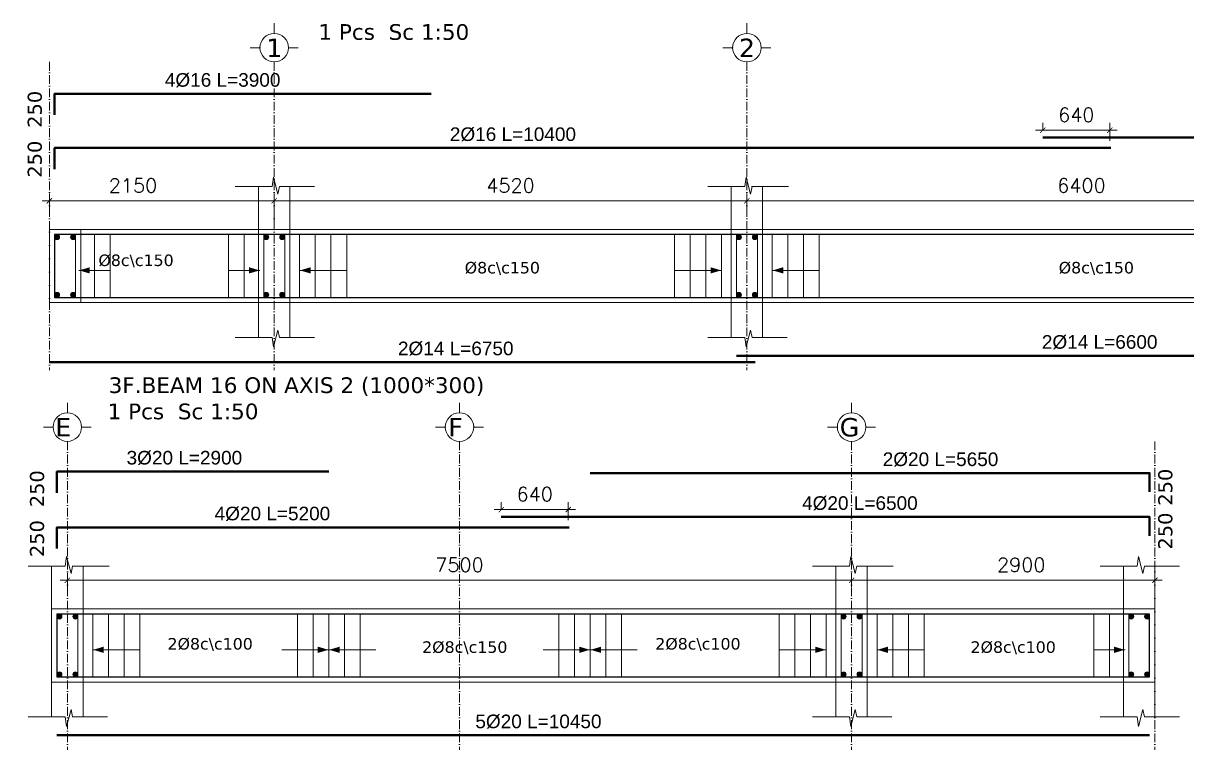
# Model space of a CAD drawing. Header units: inches. Extents: x -17020 to 43805, y -10194 to 123061.
# Drawn here: x 27649 to 28762, y 112845 to 113540 of the extents above; entities that cross this region are included whole.
import ezdxf

# ---------------------------------------------------------------- set-up
doc = ezdxf.new("R2010")
doc.units = ezdxf.units.IN
doc.header["$LTSCALE"] = 0.7
doc.header["$MEASUREMENT"] = 0
doc.linetypes.add('ACAD_ISO10W100', pattern=[18, 12, -3, 0, -3])
doc.layers.get('0').update_dxf_attribs({"lineweight": 13})
doc.layers.get('Defpoints').update_dxf_attribs({"lineweight": 5})
for name, color, linetype, lineweight in [('axis', 254, 'ACAD_ISO10W100', 9), ('BEAM FRAME', 5, 'Continuous', 18), ('COLUMN', 4, 'Continuous', 20), ('elevline', 30, 'Continuous', 20), ('FRAME 070', 5, 'Continuous', 60), ('hatch', 9, 'Continuous', 9), ('renforcment', 141, 'Continuous', 40), ('tex', 3, 'Continuous', 25), ('TEXT', 3, 'Continuous', 25), ('top rein. extension', 50, 'Continuous', 20), ('top renforcment', 7, 'Continuous', 40)]:
    doc.layers.add(name, color=color, linetype=linetype, lineweight=lineweight)
doc.styles.add('100', font='romans.shx', dxfattribs={"height": 13.5})
doc.styles.add('romanc', font='verdana.ttf', dxfattribs={"height": 250})
doc.styles.get("Standard").update_dxf_attribs({"font": 'arial.ttf', "height": 13})
doc.dimstyles.new('100', dxfattribs={"dimtxt": 13.5, "dimasz": 5, "dimexe": 7, "dimexo": 7, "dimgap": 8, "dimtad": 1, "dimdec": 0, "dimlfac": 10, "dimzin": 4, "dimdsep": 46, "dimtxsty": '100', "dimblk": 'ARCHTICK', "dimcen": 0.09, "dimdle": 7, "dimclrd": 1, "dimclre": 8, "dimclrt": 2, "dimadec": 0, "dimazin": 1, "dimtfac": 1, "dimtdec": 0, "dimtix": 1, "dimtofl": 0, "dimtmove": 0, "dimatfit": 3, "dimldrblk": 'ARCHTICK', "dimfxl": 0.18, "dimtolj": 1, "dimtzin": 0, "dimlwd": -1, "dimlwe": -1, "dimarcsym": 0})
doc.dimstyles.get("Standard").update_dxf_attribs({"dimtxt": 13, "dimasz": 5, "dimexe": 0.18, "dimexo": 0.0625, "dimgap": 6, "dimtad": 1, "dimdec": 0, "dimlfac": 10, "dimzin": 0, "dimdsep": 46, "dimtxsty": 'Standard', "dimblk": 'ARCHTICK', "dimcen": 0.09, "dimse1": 1, "dimse2": 1, "dimclrd": 1, "dimclre": 7, "dimclrt": 3, "dimadec": 0, "dimazin": 0, "dimtfac": 1, "dimtdec": 0, "dimtix": 1, "dimtofl": 0, "dimtmove": 0, "dimatfit": 3, "dimldrblk": 'ARCHTICK', "dimfxl": 1, "dimtolj": 1, "dimtzin": 0, "dimarcsym": 0})

# ---------------------------------------------------------------- blocks, each defined once
blk = doc.blocks.new('*D1068')
at = {"layer": 'Defpoints', "color": 0, "transparency": 16777216}
for p in [(27649.2, 113420.3, -218.4), (27649.2, 113420.3), (28689.2, 113420.3, -167.8)]:
    blk.add_point(p, dxfattribs=at)
at = {"layer": 'TEXT', "color": 3, "transparency": 16777216, "insert": (28117.5, 113433.3), "char_height": 13, "attachment_point": 5}
blk.add_mtext('\\A1;2%%C16 L=10400', dxfattribs=at)
blk = doc.blocks.new('_ArchTick')
at = {"color": 0, "linetype": 'ByBlock', "lineweight": 0, "const_width": 0.15}
blk.add_lwpolyline([(-0.5, -0.5), (0.5, 0.5)], dxfattribs=at)
blk = doc.blocks.new('*D1070')
at = {"layer": 'Defpoints', "color": 0, "transparency": 16777216}
for p in [(28624.2, 113430.3, -157.8), (28624.2, 113430.3), (29674.2, 113430.3, -218.5)]:
    blk.add_point(p, dxfattribs=at)
at = {"layer": 'TEXT', "color": 3, "transparency": 16777216, "insert": (29261.3, 113443.3), "char_height": 13, "attachment_point": 5}
blk.add_mtext('\\A1;2%%C16 L=10500', dxfattribs=at)
blk = doc.blocks.new('*D1081')
at = {"color": 8, "transparency": 16777216}
for p, q in [((28624.2, 113437.3), (28624.2, 113444.3)), ((28688.2, 113427.3), (28688.2, 113444.3))]:
    blk.add_line(p, q, dxfattribs=at)
at = {"color": 1, "transparency": 16777216}
blk.add_line((28695.2, 113437.3), (28617.2, 113437.3), dxfattribs=at)
at = {"layer": 'Defpoints', "color": 0, "transparency": 16777216}
for p in [(28624.2, 113437.3), (28624.2, 113430.3), (28688.2, 113420.3)]:
    blk.add_point(p, dxfattribs=at)
at = {"color": 1, "transparency": 16777216, "xscale": 5, "yscale": 5, "zscale": 5, "rotation": 180}
blk.add_blockref('_ArchTick', (28624.2, 113437.3), dxfattribs=at)
at = {"color": 1, "transparency": 16777216, "xscale": 5, "yscale": 5, "zscale": 5}
blk.add_blockref('_ArchTick', (28688.2, 113437.3), dxfattribs=at)
at = {"color": 2, "transparency": 16777216, "insert": (28656.2, 113452.1), "char_height": 13.5, "attachment_point": 5, "style": '100'}
blk.add_mtext('\\A1;640', dxfattribs=at)
blk = doc.blocks.new('*D1071')
at = {"color": 8, "transparency": 16777216}
for p, q in [((28341.2, 113360.8), (28341.2, 113376.8)), ((28981.2, 113363.2), (28981.2, 113376.8))]:
    blk.add_line(p, q, dxfattribs=at)
at = {"color": 1, "transparency": 16777216}
blk.add_line((28988.2, 113369.8), (28334.2, 113369.8), dxfattribs=at)
at = {"layer": 'Defpoints', "color": 0, "transparency": 16777216}
for p in [(28341.2, 113369.8), (28341.2, 113353.8), (28981.2, 113356.2)]:
    blk.add_point(p, dxfattribs=at)
at = {"color": 1, "transparency": 16777216, "xscale": 5, "yscale": 5, "zscale": 5, "rotation": 180}
blk.add_blockref('_ArchTick', (28341.2, 113369.8), dxfattribs=at)
at = {"color": 1, "transparency": 16777216, "xscale": 5, "yscale": 5, "zscale": 5}
blk.add_blockref('_ArchTick', (28981.2, 113369.8), dxfattribs=at)
at = {"color": 2, "transparency": 16777216, "insert": (28661.2, 113384.5), "char_height": 13.5, "attachment_point": 5, "style": '100'}
blk.add_mtext('\\A1;6400', dxfattribs=at)
blk = doc.blocks.new('*D1072')
at = {"color": 8, "transparency": 16777216}
for p, q in [((27889.2, 113348.6), (27889.2, 113376.8)), ((28341.2, 113360.8), (28341.2, 113376.8))]:
    blk.add_line(p, q, dxfattribs=at)
at = {"color": 1, "transparency": 16777216}
blk.add_line((27882.2, 113369.8), (28348.2, 113369.8), dxfattribs=at)
at = {"layer": 'Defpoints', "color": 0, "transparency": 16777216}
for p in [(28341.2, 113369.8), (28341.2, 113353.8), (27889.2, 113341.6)]:
    blk.add_point(p, dxfattribs=at)
at = {"color": 1, "transparency": 16777216, "xscale": 5, "yscale": 5, "zscale": 5, "rotation": 180}
blk.add_blockref('_ArchTick', (27889.2, 113369.8), dxfattribs=at)
at = {"color": 1, "transparency": 16777216, "xscale": 5, "yscale": 5, "zscale": 5}
blk.add_blockref('_ArchTick', (28341.2, 113369.8), dxfattribs=at)
at = {"color": 2, "transparency": 16777216, "insert": (28115.2, 113384.5), "char_height": 13.5, "attachment_point": 5, "style": '100'}
blk.add_mtext('\\A1;4520', dxfattribs=at)
blk = doc.blocks.new('*D1073')
at = {"layer": 'Defpoints', "color": 0, "transparency": 16777216}
for p in [(27649.2, 113472.2, -218.4), (27649.2, 113472.2), (28039.2, 113472.2, -209.5)]:
    blk.add_point(p, dxfattribs=at)
at = {"layer": 'TEXT', "color": 3, "transparency": 16777216, "insert": (27839.9, 113485.2), "char_height": 13, "attachment_point": 5}
blk.add_mtext('\\A1;4%%C16 L=3900', dxfattribs=at)
blk = doc.blocks.new('*D1075')
at = {"layer": 'Defpoints', "color": 0, "transparency": 16777216}
for p in [(27674.2, 113215.4, -13652.7), (28349.2, 113215.4, -37100.9), (28349.2, 113215.4)]:
    blk.add_point(p, dxfattribs=at)
at = {"layer": 'TEXT', "color": 3, "transparency": 16777216, "insert": (28062.8, 113228.4), "char_height": 13, "attachment_point": 5}
blk.add_mtext('\\A1;2%%C14 L=6750', dxfattribs=at)
blk = doc.blocks.new('*D1076')
at = {"layer": 'Defpoints', "color": 0, "transparency": 16777216}
for p in [(28331.2, 113221.6, -13652.7), (28991.2, 113221.6, -37100.9), (28991.2, 113221.6)]:
    blk.add_point(p, dxfattribs=at)
at = {"layer": 'TEXT', "color": 3, "transparency": 16777216, "insert": (28678.6, 113234.6), "char_height": 13, "attachment_point": 5}
blk.add_mtext('\\A1;2%%C14 L=6600', dxfattribs=at)
blk = doc.blocks.new('*D1078')
at = {"color": 8, "transparency": 16777216}
for p, q in [((27674.2, 113355.4), (27674.2, 113376.8)), ((27889.2, 113348.6), (27889.2, 113376.8))]:
    blk.add_line(p, q, dxfattribs=at)
at = {"color": 1, "transparency": 16777216}
blk.add_line((27896.2, 113369.8), (27667.2, 113369.8), dxfattribs=at)
at = {"layer": 'Defpoints', "color": 0, "transparency": 16777216}
for p in [(27674.2, 113369.8), (27674.2, 113348.4), (27889.2, 113341.6)]:
    blk.add_point(p, dxfattribs=at)
at = {"color": 1, "transparency": 16777216, "xscale": 5, "yscale": 5, "zscale": 5, "rotation": 180}
blk.add_blockref('_ArchTick', (27674.2, 113369.8), dxfattribs=at)
at = {"color": 1, "transparency": 16777216, "xscale": 5, "yscale": 5, "zscale": 5}
blk.add_blockref('_ArchTick', (27889.2, 113369.8), dxfattribs=at)
at = {"color": 2, "transparency": 16777216, "insert": (27754.2, 113384.5), "char_height": 13.5, "attachment_point": 5, "style": '100'}
blk.add_mtext('\\A1;2150', dxfattribs=at)
blk = doc.blocks.new('*D1110')
at = {"layer": 'Defpoints', "color": 0, "transparency": 16777216}
for p in [(27651.4, 113057.5, -0.5), (27651.4, 113057.5), (28171.4, 113057.5, -167.8)]:
    blk.add_point(p, dxfattribs=at)
at = {"layer": 'TEXT', "color": 3, "transparency": 16777216, "insert": (27887.5, 113070.5), "char_height": 13, "attachment_point": 5}
blk.add_mtext('\\A1;4%%C20 L=5200', dxfattribs=at)
blk = doc.blocks.new('*D1111')
at = {"color": 8, "transparency": 16777216}
for p, q in [((28441.4, 113000.5), (28441.4, 113013.9)), ((28731.4, 113000.9), (28731.4, 113013.9))]:
    blk.add_line(p, q, dxfattribs=at)
at = {"color": 1, "transparency": 16777216}
blk.add_line((28434.4, 113006.9), (28738.4, 113006.9), dxfattribs=at)
at = {"layer": 'Defpoints', "color": 0, "transparency": 16777216}
for p in [(28731.4, 113006.9), (28441.4, 112993.5), (28731.4, 112993.9, 217.9)]:
    blk.add_point(p, dxfattribs=at)
at = {"color": 1, "transparency": 16777216, "xscale": 5, "yscale": 5, "zscale": 5, "rotation": 180}
blk.add_blockref('_ArchTick', (28441.4, 113006.9), dxfattribs=at)
at = {"color": 1, "transparency": 16777216, "xscale": 5, "yscale": 5, "zscale": 5}
blk.add_blockref('_ArchTick', (28731.4, 113006.9), dxfattribs=at)
at = {"color": 2, "transparency": 16777216, "insert": (28603.6, 113021.6), "char_height": 13.5, "attachment_point": 5, "style": '100'}
blk.add_mtext('\\A1;2900', dxfattribs=at)
blk = doc.blocks.new('*D1112')
at = {"layer": 'Defpoints', "color": 0, "transparency": 16777216}
for p in [(28106.4, 113067.5, -157.8), (28106.4, 113067.5), (28756.4, 113067.5, -218.5)]:
    blk.add_point(p, dxfattribs=at)
at = {"layer": 'TEXT', "color": 3, "transparency": 16777216, "insert": (28449.3, 113080.5), "char_height": 13, "attachment_point": 5}
blk.add_mtext('\\A1;4%%C20 L=6500', dxfattribs=at)
blk = doc.blocks.new('*D1166')
at = {"color": 8, "transparency": 16777216}
for p, q in [((28106.4, 113074.5), (28106.4, 113081.5)), ((28170.4, 113064.5), (28170.4, 113081.5))]:
    blk.add_line(p, q, dxfattribs=at)
at = {"color": 1, "transparency": 16777216}
blk.add_line((28177.4, 113074.5), (28099.4, 113074.5), dxfattribs=at)
at = {"layer": 'Defpoints', "color": 0, "transparency": 16777216}
for p in [(28106.4, 113074.5), (28106.4, 113067.5), (28170.4, 113057.5)]:
    blk.add_point(p, dxfattribs=at)
at = {"color": 1, "transparency": 16777216, "xscale": 5, "yscale": 5, "zscale": 5, "rotation": 180}
blk.add_blockref('_ArchTick', (28106.4, 113074.5), dxfattribs=at)
at = {"color": 1, "transparency": 16777216, "xscale": 5, "yscale": 5, "zscale": 5}
blk.add_blockref('_ArchTick', (28170.4, 113074.5), dxfattribs=at)
at = {"color": 2, "transparency": 16777216, "insert": (28138.4, 113089.2), "char_height": 13.5, "attachment_point": 5, "style": '100'}
blk.add_mtext('\\A1;640', dxfattribs=at)
blk = doc.blocks.new('*D1113')
at = {"color": 8, "transparency": 16777216}
for p, q in [((27691.4, 112998), (27691.4, 113013.9)), ((28441.4, 113002.6), (28441.4, 113013.9))]:
    blk.add_line(p, q, dxfattribs=at)
at = {"color": 1, "transparency": 16777216}
blk.add_line((28448.4, 113006.9), (27684.4, 113006.9), dxfattribs=at)
at = {"layer": 'Defpoints', "color": 0, "transparency": 16777216}
for p in [(27691.4, 113006.9), (27691.4, 112991), (28441.4, 112995.6)]:
    blk.add_point(p, dxfattribs=at)
at = {"color": 1, "transparency": 16777216, "xscale": 5, "yscale": 5, "zscale": 5, "rotation": 180}
blk.add_blockref('_ArchTick', (27691.4, 113006.9), dxfattribs=at)
at = {"color": 1, "transparency": 16777216, "xscale": 5, "yscale": 5, "zscale": 5}
blk.add_blockref('_ArchTick', (28441.4, 113006.9), dxfattribs=at)
at = {"color": 2, "transparency": 16777216, "insert": (28066.4, 113021.6), "char_height": 13.5, "attachment_point": 5, "style": '100'}
blk.add_mtext('\\A1;7500', dxfattribs=at)
blk = doc.blocks.new('*D1114')
at = {"layer": 'Defpoints', "color": 0, "transparency": 16777216}
for p in [(27651.4, 113110.9, -218.4), (27651.4, 113110.9), (27941.4, 113110.9, -217.9)]:
    blk.add_point(p, dxfattribs=at)
at = {"layer": 'TEXT', "color": 3, "transparency": 16777216, "insert": (27803.3, 113123.9), "char_height": 13, "attachment_point": 5}
blk.add_mtext('\\A1;3%%C20 L=2900', dxfattribs=at)
blk = doc.blocks.new('*D1115')
at = {"layer": 'Defpoints', "color": 0, "transparency": 16777216}
for p in [(27681.4, 112858.7, -13652.7), (28726.4, 112858.7, -37100.9), (28726.4, 112858.7)]:
    blk.add_point(p, dxfattribs=at)
at = {"layer": 'TEXT', "color": 3, "transparency": 16777216, "insert": (28141.9, 112871.7), "char_height": 13, "attachment_point": 5}
blk.add_mtext('\\A1;5%%C20 L=10450', dxfattribs=at)
blk = doc.blocks.new('*D1119')
at = {"layer": 'Defpoints', "color": 0, "transparency": 16777216}
for p in [(28191.4, 113109.4, -157.8), (28191.4, 113109.4), (28756.4, 113109.4, -218.5)]:
    blk.add_point(p, dxfattribs=at)
at = {"layer": 'TEXT', "color": 3, "transparency": 16777216, "insert": (28526.4, 113122.4), "char_height": 13, "attachment_point": 5}
blk.add_mtext('\\A1;2%%C20 L=5650', dxfattribs=at)

msp = doc.modelspace()

# ---------------------------------------------------------------- hatches: boundary and pattern name
at = {"layer": 'elevline'}
for points in [[(27683.99, 113335.08, 1), (27679.23, 113335.08, 1)], [(27694.48, 113335.08, -1), (27699.23, 113335.08, -1)], [(27883.99, 113335.08, 1), (27879.23, 113335.08, 1)], [(27894.48, 113335.08, -1), (27899.23, 113335.08, -1)], [(28335.99, 113335.08, 1), (28331.23, 113335.08, 1)], [(28346.48, 113335.08, -1), (28351.23, 113335.08, -1)], [(27683.99, 113279.83, -1), (27679.23, 113279.83, -1)], [(27694.48, 113279.83, 1), (27699.23, 113279.83, 1)], [(27883.99, 113279.83, -1), (27879.23, 113279.83, -1)], [(27894.48, 113279.83, 1), (27899.23, 113279.83, 1)], [(28335.99, 113279.83, -1), (28331.23, 113279.83, -1)], [(28346.48, 113279.83, 1), (28351.23, 113279.83, 1)], [(27686.14, 112972.2, 1), (27681.38, 112972.2, 1)], [(27696.63, 112972.2, -1), (27701.38, 112972.2, -1)], [(28436.14, 112972.2, 1), (28431.38, 112972.2, 1)], [(28446.63, 112972.2, -1), (28451.38, 112972.2, -1)], [(28711.14, 112972.2, 1), (28706.38, 112972.2, 1)], [(28721.63, 112972.2, -1), (28726.38, 112972.2, -1)], [(27686.14, 112916.96, -1), (27681.38, 112916.96, -1)], [(27696.63, 112916.96, 1), (27701.38, 112916.96, 1)], [(28436.14, 112916.96, -1), (28431.38, 112916.96, -1)], [(28446.63, 112916.96, 1), (28451.38, 112916.96, 1)], [(28711.14, 112916.96, -1), (28706.38, 112916.96, -1)], [(28721.63, 112916.96, 1), (28726.38, 112916.96, 1)]]:
    msp.add_hatch(color=256, dxfattribs=at).paths.add_polyline_path(points)

# ---------------------------------------------------------------- linework, layer by layer
at = {"layer": 'axis'}
for p, q in [((27674.23, 113502.65), (27674.23, 113207.72)), ((27889.23, 113502.65), (27889.23, 113207.72)), ((28341.23, 113502.65), (28341.23, 113207.72)), ((28341.23, 113502.65), (28341.23, 113207.72)), ((27691.38, 113139.77, -217.91), (27691.38, 112844.84, -217.91)), ((27691.38, 113139.77, -217.91), (27691.38, 112844.84, -217.91)), ((28066.38, 113139.77, -217.91), (28066.38, 112844.84, -217.91)), ((28441.38, 113139.77, -217.91), (28441.38, 112844.84, -217.91)), ((28731.38, 113139.77, -217.91), (28731.38, 112844.84, -217.91))]:
    msp.add_line(p, q, dxfattribs=at)
at = {"layer": 'BEAM FRAME', "elevation": 217.91}
msp.add_lwpolyline([(27674.23, 113272.45), (29648.23, 113272.45), (29648.23, 113342.45), (27674.23, 113342.45)], close=True, dxfattribs=at)
at = {"layer": 'BEAM FRAME'}
msp.add_lwpolyline([(27676.38, 112909.58), (28731.38, 112909.58), (28731.38, 112979.58), (27676.38, 112979.58)], close=True, dxfattribs=at)
at = {"layer": 'COLUMN', "lineweight": 20}
for p, q in [((27874.23, 113383.38, 217.91), (27874.23, 113342.45, 217.91)), ((27904.23, 113383.38, 217.91), (27904.23, 113342.45, 217.91)), ((28326.23, 113383.38, 217.91), (28326.23, 113342.45, 217.91)), ((28356.23, 113383.38, 217.91), (28356.23, 113342.45, 217.91)), ((27874.23, 113239.03, 217.91), (27874.23, 113272.45, 217.91)), ((27904.23, 113239.03, 217.91), (27904.23, 113272.45, 217.91)), ((28326.23, 113239.03, 217.91), (28326.23, 113272.45, 217.91)), ((28356.23, 113239.03, 217.91), (28356.23, 113272.45, 217.91)), ((27676.38, 113020.51), (27676.38, 112979.58)), ((27706.38, 113020.51), (27706.38, 112979.58)), ((28426.38, 113020.51), (28426.38, 112979.58)), ((28456.38, 113020.51), (28456.38, 112979.58)), ((28701.38, 113020.51), (28701.38, 112979.58)), ((28731.38, 113020.51), (28731.38, 112979.58)), ((27676.38, 112876.16), (27676.38, 112909.58)), ((27706.38, 112876.16), (27706.38, 112909.58)), ((28426.38, 112876.16), (28426.38, 112909.58)), ((28456.38, 112876.16), (28456.38, 112909.58)), ((28701.38, 112876.16), (28701.38, 112909.58)), ((28731.38, 112876.16), (28731.38, 112909.58))]:
    msp.add_line(p, q, dxfattribs=at)
at = {"layer": 'elevline'}
for p, q in [((27717.32, 113277.45), (27717.32, 113337.45)), ((27732.32, 113277.45), (27732.32, 113337.45)), ((27845.57, 113277.45), (27845.57, 113337.45)), ((27860.57, 113277.45), (27860.57, 113337.45)), ((27913.54, 113277.45), (27913.54, 113337.45)), ((27928.5, 113277.45), (27928.5, 113337.45)), ((27943.5, 113277.45), (27943.5, 113337.45)), ((27958.5, 113277.45), (27958.5, 113337.45)), ((28271.96, 113277.45), (28271.96, 113337.45)), ((28286.96, 113277.45), (28286.96, 113337.45)), ((28301.96, 113277.45), (28301.96, 113337.45)), ((28316.92, 113277.45), (28316.92, 113337.45)), ((28365.54, 113277.45), (28365.54, 113337.45)), ((28380.5, 113277.45), (28380.5, 113337.45)), ((28395.5, 113277.45), (28395.5, 113337.45)), ((28410.5, 113277.45), (28410.5, 113337.45)), ((27715.69, 112914.58, -217.91), (27715.69, 112974.58, -217.91)), ((27730.65, 112914.58, -217.91), (27730.65, 112974.58, -217.91)), ((27745.65, 112914.58, -217.91), (27745.65, 112974.58, -217.91)), ((27760.65, 112914.58, -217.91), (27760.65, 112974.58, -217.91)), ((27911.42, 112914.58), (27911.42, 112974.58)), ((27926.42, 112914.58), (27926.42, 112974.58)), ((27941.38, 112914.58), (27941.38, 112974.58)), ((27956.34, 112914.58), (27956.34, 112974.58)), ((27971.34, 112914.58), (27971.34, 112974.58)), ((28161.42, 112914.58, -217.91), (28161.42, 112974.58, -217.91)), ((28176.42, 112914.58, -217.91), (28176.42, 112974.58, -217.91)), ((28191.38, 112914.58, -217.91), (28191.38, 112974.58, -217.91)), ((28206.34, 112914.58, -217.91), (28206.34, 112974.58, -217.91)), ((28221.34, 112914.58, -217.91), (28221.34, 112974.58, -217.91)), ((28372.11, 112914.58, -217.91), (28372.11, 112974.58, -217.91)), ((28387.11, 112914.58, -217.91), (28387.11, 112974.58, -217.91)), ((28402.11, 112914.58, -217.91), (28402.11, 112974.58, -217.91)), ((28417.07, 112914.58, -217.91), (28417.07, 112974.58, -217.91)), ((28465.69, 112914.58, -217.91), (28465.69, 112974.58, -217.91)), ((28480.65, 112914.58, -217.91), (28480.65, 112974.58, -217.91)), ((28495.65, 112914.58, -217.91), (28495.65, 112974.58, -217.91)), ((28510.65, 112914.58, -217.91), (28510.65, 112974.58, -217.91)), ((28672.88, 112914.58, -217.91), (28672.88, 112974.58, -217.91)), ((28687.88, 112914.58, -217.91), (28687.88, 112974.58, -217.91)), ((28706.34, 112914.58, -217.91), (28706.34, 112974.58, -217.91))]:
    msp.add_line(p, q, dxfattribs=at)
for centre in [(27681.61, 113335.08), (27696.85, 113335.08), (27881.61, 113335.08), (27896.85, 113335.08), (28333.61, 113335.08), (28348.85, 113335.08), (27681.61, 113279.83), (27696.85, 113279.83), (27881.61, 113279.83), (27896.85, 113279.83), (28333.61, 113279.83), (28348.85, 113279.83), (27683.76, 112972.2, -217.91), (27699, 112972.2, -217.91), (28433.76, 112972.2, -217.91), (28449, 112972.2, -217.91), (28708.76, 112972.2, -217.91), (28724, 112972.2, -217.91), (27683.76, 112916.96, -217.91), (27699, 112916.96, -217.91), (28433.76, 112916.96, -217.91), (28449, 112916.96, -217.91), (28708.76, 112916.96, -217.91), (28724, 112916.96, -217.91)]:
    msp.add_circle(centre, 2.38, dxfattribs=at)
at = {"layer": 'FRAME 070', "lineweight": 20}
for p, q in [((27887.2, 113383.38, 217.91), (27888.55, 113392.38, 217.91)), ((27888.55, 113392.38, 217.91), (27892.73, 113376.31, 217.91)), ((28339.2, 113383.38, 217.91), (28340.55, 113392.38, 217.91)), ((28340.55, 113392.38, 217.91), (28344.73, 113376.31, 217.91)), ((27851.84, 113383.38, 217.91), (27887.2, 113383.38, 217.91)), ((27892.73, 113376.31, 217.91), (27894.24, 113383.38, 217.91)), ((27894.24, 113383.38, 217.91), (27927.63, 113383.38, 217.91)), ((28303.84, 113383.38, 217.91), (28339.2, 113383.38, 217.91)), ((28344.73, 113376.31, 217.91), (28346.24, 113383.38, 217.91)), ((28345.76, 113383.38, 217.91), (28381.12, 113383.38, 217.91)), ((27888.55, 113230.03, 217.91), (27892.73, 113246.1, 217.91)), ((27892.73, 113246.1, 217.91), (27894.24, 113239.03, 217.91)), ((28340.55, 113230.03, 217.91), (28344.73, 113246.1, 217.91)), ((28344.73, 113246.1, 217.91), (28346.24, 113239.03, 217.91)), ((27851.84, 113239.03, 217.91), (27887.2, 113239.03, 217.91)), ((27887.2, 113239.03, 217.91), (27888.55, 113230.03, 217.91)), ((27894.24, 113239.03, 217.91), (27927.63, 113239.03, 217.91)), ((28303.84, 113239.03, 217.91), (28339.2, 113239.03, 217.91)), ((28339.2, 113239.03, 217.91), (28340.55, 113230.03, 217.91)), ((28346.24, 113239.03, 217.91), (28379.63, 113239.03, 217.91)), ((27653.99, 113020.51), (27689.35, 113020.51)), ((27689.35, 113020.51), (27690.7, 113029.51)), ((27690.7, 113029.51), (27694.88, 113013.43)), ((27694.88, 113013.43), (27696.39, 113020.51)), ((27695.91, 113020.51), (27731.27, 113020.51)), ((28403.99, 113020.51), (28439.35, 113020.51)), ((28439.35, 113020.51), (28440.7, 113029.51)), ((28440.7, 113029.51), (28444.88, 113013.43)), ((28444.88, 113013.43), (28446.39, 113020.51)), ((28445.91, 113020.51), (28481.27, 113020.51)), ((28678.99, 113020.51), (28714.35, 113020.51)), ((28714.35, 113020.51), (28715.7, 113029.51)), ((28715.7, 113029.51), (28719.88, 113013.43)), ((28719.88, 113013.43), (28721.39, 113020.51)), ((28721.39, 113020.51), (28754.78, 113020.51)), ((27653.99, 112876.16), (27689.35, 112876.16)), ((27689.35, 112876.16), (27690.7, 112867.16)), ((27690.7, 112867.16), (27694.88, 112883.23)), ((27694.88, 112883.23), (27696.39, 112876.16)), ((27696.39, 112876.16), (27729.78, 112876.16)), ((28403.99, 112876.16), (28439.35, 112876.16)), ((28439.35, 112876.16), (28440.7, 112867.16)), ((28440.7, 112867.16), (28444.88, 112883.23)), ((28444.88, 112883.23), (28446.39, 112876.16)), ((28446.39, 112876.16), (28479.78, 112876.16)), ((28678.99, 112876.16), (28714.35, 112876.16)), ((28714.35, 112876.16), (28715.7, 112867.16)), ((28715.7, 112867.16), (28719.88, 112883.23)), ((28719.88, 112883.23), (28721.39, 112876.16)), ((28721.39, 112876.16), (28754.78, 112876.16))]:
    msp.add_line(p, q, dxfattribs=at)
at = {"layer": 'FRAME 070', "lineweight": 15}
for points in [[(27674.23, 113272.45), (27704.23, 113272.45), (27704.23, 113342.45), (27674.23, 113342.45)], [(27874.23, 113272.45), (27904.23, 113272.45), (27904.23, 113342.45), (27874.23, 113342.45)], [(28326.23, 113272.45), (28356.23, 113272.45), (28356.23, 113342.45), (28326.23, 113342.45)]]:
    msp.add_lwpolyline(points, close=True, dxfattribs=at)
at = {"layer": 'FRAME 070', "lineweight": 15, "elevation": -217.91}
for points in [[(27676.38, 112909.58), (27706.38, 112909.58), (27706.38, 112979.58), (27676.38, 112979.58)], [(28426.38, 112909.58), (28456.38, 112909.58), (28456.38, 112979.58), (28426.38, 112979.58)], [(28701.38, 112909.58), (28731.38, 112909.58), (28731.38, 112979.58), (28701.38, 112979.58)]]:
    msp.add_lwpolyline(points, close=True, dxfattribs=at)
at = {"layer": 'hatch'}
for p, q in [((27889.23, 113539.62), (27889.23, 113529.89)), ((28341.23, 113539.62), (28341.23, 113529.89)), ((27866.31, 113516.14), (27876.04, 113516.14)), ((27912.16, 113516.14), (27902.42, 113516.14)), ((28318.31, 113516.14), (28328.04, 113516.14)), ((28364.16, 113516.14), (28354.42, 113516.14)), ((27691.38, 113176.75, -217.91), (27691.38, 113167.01, -217.91)), ((28066.38, 113176.75, -217.91), (28066.38, 113167.01, -217.91)), ((28441.38, 113176.75, -217.91), (28441.38, 113167.01, -217.91)), ((27668.46, 113153.27, -217.91), (27678.19, 113153.27, -217.91)), ((27714.31, 113153.27, -217.91), (27704.57, 113153.27, -217.91)), ((28043.46, 113153.27, -217.91), (28053.19, 113153.27, -217.91)), ((28089.31, 113153.27, -217.91), (28079.57, 113153.27, -217.91)), ((28418.46, 113153.27, -217.91), (28428.19, 113153.27, -217.91)), ((28464.31, 113153.27, -217.91), (28454.57, 113153.27, -217.91))]:
    msp.add_line(p, q, dxfattribs=at)
for centre in [(27889.23, 113516.27), (28341.23, 113516.27), (27691.38, 113153.39, -217.91), (28066.38, 113153.39, -217.91), (28441.38, 113153.39, -217.91)]:
    msp.add_circle(centre, 13.62, dxfattribs=at)
at = {"layer": 'renforcment', "lineweight": -2, "elevation": 217.91}
msp.add_lwpolyline([(27679.23, 113277.45), (29643.23, 113277.45), (29643.23, 113337.45), (27679.23, 113337.45)], close=True, dxfattribs=at)
at = {"layer": 'renforcment', "lineweight": -2}
msp.add_lwpolyline([(27681.38, 112914.58), (28726.38, 112914.58), (28726.38, 112974.58), (27681.38, 112974.58)], close=True, dxfattribs=at)
at = {"layer": 'top rein. extension'}
for p, q in [((27702.36, 113303.29), (27732.32, 113303.29)), ((27875.53, 113303.29), (27845.57, 113303.29)), ((27913.54, 113303.29), (27958.5, 113303.29)), ((28316.92, 113303.29), (28271.96, 113303.29)), ((28365.54, 113303.29), (28410.5, 113303.29)), ((27715.69, 112940.42, -217.91), (27760.65, 112940.42, -217.91)), ((27941.38, 112940.42), (27896.42, 112940.42)), ((27941.38, 112940.42), (27986.34, 112940.42)), ((28191.38, 112940.42, -217.91), (28146.42, 112940.42, -217.91)), ((28191.38, 112940.42, -217.91), (28236.34, 112940.42, -217.91)), ((28417.07, 112940.42, -217.91), (28372.11, 112940.42, -217.91)), ((28465.69, 112940.42, -217.91), (28510.65, 112940.42, -217.91)), ((28702.84, 112940.42, -217.91), (28672.88, 112940.42, -217.91))]:
    msp.add_line(p, q, dxfattribs=at)
for points in [[(27712.84, 113306.29), (27702.71, 113303.29), (27712.84, 113300.29)], [(27865.06, 113306.29), (27875.19, 113303.29), (27865.06, 113300.29)], [(27924.02, 113306.29), (27913.89, 113303.29), (27924.02, 113300.29)], [(28306.45, 113306.29), (28316.57, 113303.29), (28306.45, 113300.29)], [(28376.02, 113306.29), (28365.89, 113303.29), (28376.02, 113300.29)], [(27726.17, 112943.42, -217.91), (27716.04, 112940.42, -217.91), (27726.17, 112937.42, -217.91)], [(27930.91, 112943.42), (27941.04, 112940.42), (27930.91, 112937.42)], [(27951.86, 112943.42), (27941.73, 112940.42), (27951.86, 112937.42)], [(28180.91, 112943.42, -217.91), (28191.04, 112940.42, -217.91), (28180.91, 112937.42, -217.91)], [(28201.86, 112943.42, -217.91), (28191.73, 112940.42, -217.91), (28201.86, 112937.42, -217.91)], [(28406.6, 112943.42, -217.91), (28416.72, 112940.42, -217.91), (28406.6, 112937.42, -217.91)], [(28476.17, 112943.42, -217.91), (28466.04, 112940.42, -217.91), (28476.17, 112937.42, -217.91)], [(28692.37, 112943.42, -217.91), (28702.49, 112940.42, -217.91), (28692.37, 112937.42, -217.91)]]:
    msp.add_solid(points, dxfattribs=at)
at = {"layer": 'top renforcment'}
for p, q in [((28991.23, 113221.58), (28331.23, 113221.58)), ((28349.23, 113215.44), (27674.23, 113215.44)), ((28726.38, 112858.71, -217.91), (27681.38, 112858.71, -217.91))]:
    msp.add_line(p, q, dxfattribs=at)
for points in [[(27679.23, 113451.96), (27679.23, 113472.24), (28039.23, 113472.24)], [(27679.23, 113400.06), (27679.23, 113420.33), (28689.2, 113420.33)], [(28624.2, 113430.33), (29643.23, 113430.33), (29643.23, 113412.44)], [(27681.38, 113090.64), (27681.38, 113110.91), (27941.38, 113110.91)]]:
    msp.add_lwpolyline(points, dxfattribs=at)
at = {"layer": 'top renforcment', "lineweight": 15}
for points in [[(27679.23, 113277.45), (27699.23, 113277.45), (27699.23, 113337.45), (27679.23, 113337.45)], [(27879.23, 113277.45), (27899.23, 113277.45), (27899.23, 113337.45), (27879.23, 113337.45)], [(28331.23, 113277.45), (28351.23, 113277.45), (28351.23, 113337.45), (28331.23, 113337.45)]]:
    msp.add_lwpolyline(points, close=True, dxfattribs=at)
at = {"layer": 'top renforcment', "elevation": -217.91}
for points in [[(28191.38, 113109.42), (28726.38, 113109.42), (28726.38, 113091.53)], [(28106.35, 113067.46), (28726.38, 113067.46), (28726.38, 113049.57)], [(27681.38, 113037.18), (27681.38, 113057.46), (28171.35, 113057.46)]]:
    msp.add_lwpolyline(points, dxfattribs=at)
at = {"layer": 'top renforcment', "lineweight": 15, "elevation": -217.91}
for points in [[(27681.38, 112914.58), (27701.38, 112914.58), (27701.38, 112974.58), (27681.38, 112974.58)], [(28431.38, 112914.58), (28451.38, 112914.58), (28451.38, 112974.58), (28431.38, 112974.58)], [(28706.38, 112914.58), (28726.38, 112914.58), (28726.38, 112974.58), (28706.38, 112974.58)]]:
    msp.add_lwpolyline(points, close=True, dxfattribs=at)

# ---------------------------------------------------------------- texts
at = {"layer": 'tex', "style": 'romanc'}
for s, p in [('%%C8c\\c150', (27721.11, 113307.46, -33436.19)), ('%%C8c\\c150', (28071.37, 113300.38, -33436.19)), ('%%C8c\\c150', (28639.42, 113300.38, -33436.19)), ('2%%C8c\\c100', (27787.19, 112940.66)), ('2%%C8c\\c150', (28030.68, 112937.51, -33654.09)), ('2%%C8c\\c100', (28253.63, 112940.66)), ('2%%C8c\\c100', (28555.1, 112937.51, -33654.09))]:
    msp.add_text(s, height=11, dxfattribs=at).set_placement(p)
at = {"layer": 'TEXT', "style": 'romanc'}
for s, height, p in [('1 Pcs  Sc 1:50 ', 15, (27931.46, 113523.78)), ('1', 17.6, (27881.63, 113507.35)), ('2', 17.6, (28333.63, 113507.35)), ('3F.BEAM 16 ON AXIS 2 (1000*300)', 15, (27730.9, 113186.01, -217.91)), ('1 Pcs  Sc 1:50 ', 15, (27729.88, 113160.91, -217.91)), ('E', 17.6, (27679.9, 113144.47, -217.91)), ('F', 17.6, (28055.67, 113144.47, -217.91)), ('G', 17.6, (28429.98, 113144.47, -217.91))]:
    msp.add_text(s, height=height, dxfattribs=at).set_placement(p)
for p in [(27666.95, 113439.66, -72739.24), (27666.95, 113391.97, -72739.24), (27669.1, 113076.79, -72739.24), (28748.06, 113078.25, -73392.95), (28748.06, 113036.28, -73392.95), (27669.1, 113029.1, -72739.24)]:
    msp.add_text('250', height=13.5, rotation=90, dxfattribs=at).set_placement(p)

# ---------------------------------------------------------------- dimensions: what is measured, and where the dimension line sits
for base, p1, p2, picture, middle in [((28624.2, 113437.33), (28688.2, 113420.33), (28624.2, 113430.33), '*D1081', (28656.2, 113452.08)), ((28106.35, 113074.46, -217.91), (28170.35, 113057.46, -217.91), (28106.35, 113067.46, -217.91), '*D1166', (28138.35, 113089.21, -217.91))]:
    dim = msp.add_linear_dim(base=base, p1=p1, p2=p2, dimstyle='100')
    dim.commit()
    dim.dimension.update_dxf_attribs({"geometry": picture, "text_midpoint": middle})
for base, p1, p2, picture, middle in [((27674.23, 113369.75), (27889.23, 113341.56), (27674.23, 113348.38), '*D1078', (27754.23, 113369.75)), ((28341.23, 113369.75), (28981.23, 113356.16), (28341.23, 113353.84), '*D1071', (28661.23, 113369.75)), ((27691.38, 113006.88, -217.91), (28441.38, 112995.61, -217.91), (27691.38, 112990.97, -217.91), '*D1113', (28066.38, 113006.88, -217.91))]:
    dim = msp.add_linear_dim(base=base, p1=p1, p2=p2, angle=180, dimstyle='100')
    dim.commit()
    dim.dimension.update_dxf_attribs({"geometry": picture, "text_midpoint": middle, "dimtype": 160})
for base, p1, p2, picture, middle in [((28341.23, 113369.75), (27889.23, 113341.56), (28341.23, 113353.84), '*D1072', (28115.23, 113369.75)), ((28731.38, 113006.88, -217.91), (28441.38, 112993.53, -217.91), (28731.38, 112993.88), '*D1111', (28603.59, 113006.88, -217.91))]:
    dim = msp.add_linear_dim(base=base, p1=p1, p2=p2, dimstyle='100')
    dim.commit()
    dim.dimension.update_dxf_attribs({"geometry": picture, "text_midpoint": middle, "dimtype": 160})
at = {"layer": 'TEXT'}
for base, p1, p2, angle, text, picture, middle in [((27649.23, 113472.24), (28039.23, 113472.24, -209.54), (27649.23, 113472.24, -218.39), 180, '4%%C16 L=<>', '*D1073', (27839.94, 113472.24)), ((28624.2, 113430.33), (29674.23, 113430.33, -218.54), (28624.2, 113430.33, -157.78), 180, '2%%C16 L=<>', '*D1070', (29261.35, 113430.33)), ((27649.23, 113420.33), (28689.2, 113420.33, -167.76), (27649.23, 113420.33, -218.39), 180, '2%%C16 L=<>', '*D1068', (28117.49, 113420.33)), ((28991.23, 113221.58, 12366.96), (28331.23, 113221.58, -1285.72), (28991.23, 113221.58, -24733.92), 0, '2%%C14 L=<>', '*D1076', (28678.62, 113221.58, 12366.96)), ((28349.23, 113215.44, 12366.96), (27674.23, 113215.44, -1285.72), (28349.23, 113215.44, -24733.92), 0, '2%%C14 L=<>', '*D1075', (28062.81, 113215.44, 12366.96)), ((27651.38, 113110.91), (27941.38, 113110.91, -217.91), (27651.38, 113110.91, -218.39), 180, '3%%C20 L=<>', '*D1114', (27803.29, 113110.91)), ((28191.38, 113109.42, -217.91), (28756.38, 113109.42, -436.45), (28191.38, 113109.42, -375.69), 180, '2%%C20 L=<>', '*D1119', (28526.42, 113109.42, -217.91)), ((28106.35, 113067.46, -217.91), (28756.38, 113067.46, -436.45), (28106.35, 113067.46, -375.69), 180, '4%%C20 L=<>', '*D1112', (28449.3, 113067.46, -217.91)), ((27651.38, 113057.46, -217.91), (28171.35, 113057.46, -385.67), (27651.38, 113057.46, -218.39), 180, '4%%C20 L=<>', '*D1110', (27887.49, 113057.46, -217.91)), ((28726.38, 112858.71, 12149.06), (27681.38, 112858.71, -1503.63), (28726.38, 112858.71, -24951.83), 0, '5%%C20 L=<>', '*D1115', (28141.9, 112858.71, 12149.06))]:
    dim = msp.add_linear_dim(base=base, p1=p1, p2=p2, angle=angle, text=text, dimstyle='Standard', override={"dimsd1": 1, "dimsd2": 1, "dimfxl": 0.1, "dimfxlon": 1}, dxfattribs=at)
    dim.commit()
    dim.dimension.update_dxf_attribs({"geometry": picture, "text_midpoint": middle, "dimtype": 161})

doc.saveas('drawing.dxf')
